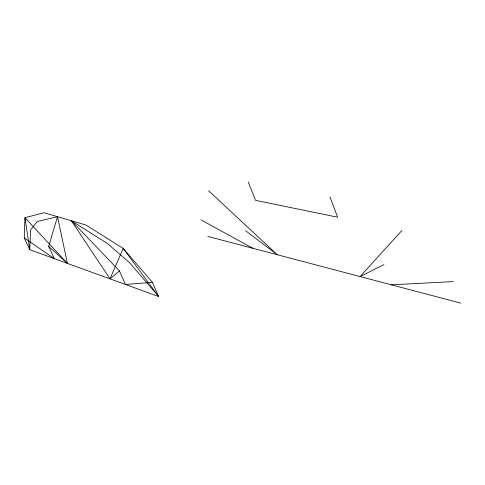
<?xml version="1.0" encoding="UTF-8"?>
<svg xmlns="http://www.w3.org/2000/svg" width="485" height="485" viewBox="0 0 485 485"><rect width="100%" height="100%" fill="white"/><g stroke="black" fill="none" stroke-linecap="round" stroke-linejoin="round"><path stroke-width="0.73" d="M24.25 237.886L24.935 217.662L44.226 212.733L85.906 225.034L123.196 248.405L152.442 282.343L158.625 296.529L29.767 249.726L24.25 237.886L54.344 258.657L48.682 246.362L57.527 216.656L37.254 221.518L30.597 229.89L29.767 249.726L24.935 217.662L67.391 263.397L57.527 216.656M109.992 278.869L123.196 248.405L158.625 296.529L129.404 262.5L107.24 243.409L71.404 220.754L109.992 278.869L119.443 270.903L71.404 220.754M401.974 230.423L360.088 276.571L383.92 264.646M152.442 282.343L125.476 284.489L119.443 270.903M391.401 284.828L453.148 281.597M207.841 236.407L460.75 303.125M200.954 219.844L252.776 248.259M245.713 230.805L277.232 254.71L208.562 190.702M48.682 246.362L67.391 263.397M248.187 181.875L255.559 200.353L337.633 217.213L329.982 196.989"/></g></svg>
